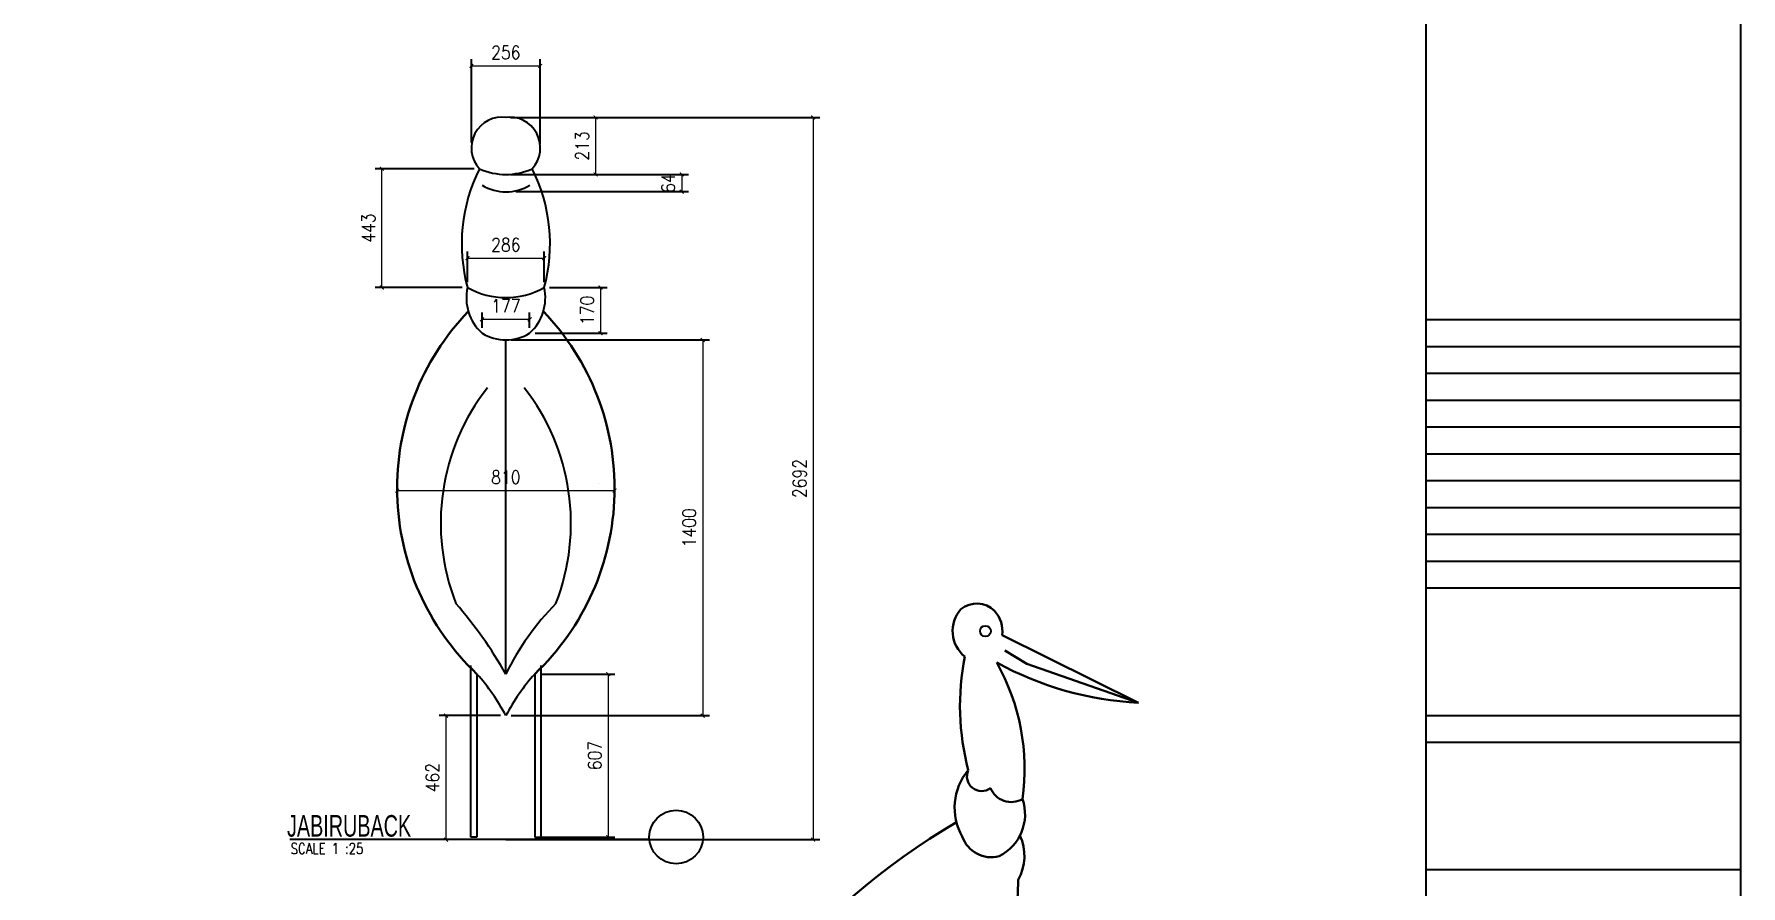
# Model space of a CAD drawing. Header units: millimetres. Extents: x -73920 to 111210, y -48963 to 87920.
# Drawn here: x 26012 to 32370, y 2416 to 5591 of the extents above; entities that cross this region are included whole.
import ezdxf

# ---------------------------------------------------------------- set-up
doc = ezdxf.new("R2010")
doc.units = ezdxf.units.MM
doc.header["$LTSCALE"] = 100
doc.header["$MEASUREMENT"] = 0
doc.linetypes.add('DOT2', pattern=[0.125, 0, -0.125])
for name, color, linetype in [('DINDING', 20, 'Continuous'), ('KOP', 7, 'Continuous'), ('text', 5, 'Continuous'), ('water', 150, 'DOT2')]:
    doc.layers.add(name, color=color, linetype=linetype)
doc.styles.add('DIM25', font='simplex.shx', dxfattribs={"width": 0.85, "height": 50})
doc.styles.add('W-100', font='SIMPLEX.SHX', dxfattribs={"width": 0.8, "height": 100})
doc.dimstyles.new('DIM25', dxfattribs={"dimtxt": 500, "dimasz": 1, "dimexe": 25, "dimexo": 20, "dimgap": 25, "dimtad": 1, "dimdec": 0, "dimzin": 0, "dimdsep": 46, "dimtxsty": 'DIM25', "dimblk": 'Tick', "dimcen": 0.09, "dimdle": 25, "dimclrd": 256, "dimclre": 256, "dimclrt": 1, "dimadec": 0, "dimazin": 0, "dimtfac": 1, "dimtdec": 0, "dimtix": 1, "dimtmove": 2, "dimatfit": 3, "dimldrblk": 'Tick', "dimfxl": 1, "dimtolj": 1, "dimtzin": 0, "dimlwd": 5, "dimarcsym": 0})

# ---------------------------------------------------------------- blocks, each defined once
blk = doc.blocks.new('Kop-A3')
at = {"layer": 'KOP'}
blk.add_line((161.47, 13.5), (161.47, 293.5), dxfattribs=at)
at = {"layer": 'KOP', "color": 251}
for p, q in [((161.47, 232.5), (208.36, 232.5)), ((161.47, 228.5), (208.36, 228.5)), ((161.47, 224.5), (208.36, 224.5)), ((161.47, 220.5), (208.36, 220.5)), ((161.47, 216.5), (208.36, 216.5)), ((161.47, 212.5), (208.36, 212.5)), ((161.47, 208.5), (208.36, 208.5)), ((161.47, 204.5), (208.36, 204.5)), ((161.47, 200.5), (208.36, 200.5)), ((161.47, 196.5), (208.36, 196.5))]:
    blk.add_line(p, q, dxfattribs=at)
at = {"layer": 'KOP', "color": 155}
for p, q in [((161.47, 196.5), (208.36, 196.5)), ((161.47, 192.5), (208.36, 192.5)), ((161.47, 173.5), (208.36, 173.5)), ((161.47, 169.5), (208.36, 169.5)), ((161.47, 150.5), (208.36, 150.5))]:
    blk.add_line(p, q, dxfattribs=at)
at = {"layer": 'KOP'}
blk.add_lwpolyline([(-196.64, 293.5), (-196.64, 13.5), (208.36, 13.5), (208.36, 293.5)], close=True, dxfattribs=at)
blk = doc.blocks.new('Tick')
at = {"const_width": 4}
blk.add_lwpolyline([(-7.1, -7.1), (7.1, 7.1)], dxfattribs=at)
blk = doc.blocks.new('*D188')
at = {"layer": 'DEFPOINTS', "color": 0, "linetype": 'ByBlock', "lineweight": 25, "transparency": 16777216}
for p in [(27897.8, 5472.2), (27641.3, 5167.3), (27897.8, 5160.7)]:
    blk.add_point(p, dxfattribs=at)
at = {"layer": 'water', "linetype": 'ByBlock', "lineweight": -2, "transparency": 16777216}
for p, q in [((27641.3, 5187.3), (27641.3, 5497.2)), ((27897.8, 5180.7), (27897.8, 5497.2))]:
    blk.add_line(p, q, dxfattribs=at)
at = {"layer": 'water', "linetype": 'ByBlock', "lineweight": 5, "transparency": 16777216}
blk.add_line((27642.3, 5472.2), (27896.8, 5472.2), dxfattribs=at)
at = {"layer": 'water', "linetype": 'ByBlock', "lineweight": 5, "transparency": 16777216, "rotation": 180}
blk.add_blockref('Tick', (27641.3, 5472.2), dxfattribs=at)
at = {"layer": 'water', "linetype": 'ByBlock', "lineweight": 5, "transparency": 16777216}
blk.add_blockref('Tick', (27897.8, 5472.2), dxfattribs=at)
at = {"layer": 'water', "color": 1, "linetype": 'ByBlock', "lineweight": 25, "transparency": 16777216, "insert": (27769.5, 5522.2), "char_height": 50, "attachment_point": 5, "style": 'DIM25'}
blk.add_mtext('\\A1;256', dxfattribs=at)
blk = doc.blocks.new('*D189')
at = {"layer": 'DEFPOINTS', "color": 0, "linetype": 'ByBlock', "lineweight": 25, "transparency": 16777216}
for p in [(27307.9, 5089.1), (27671.4, 5089.1), (27626.7, 4646.4)]:
    blk.add_point(p, dxfattribs=at)
at = {"layer": 'water', "linetype": 'ByBlock', "lineweight": -2, "transparency": 16777216}
for p, q in [((27651.4, 5089.1), (27282.9, 5089.1)), ((27606.7, 4646.4), (27282.9, 4646.4))]:
    blk.add_line(p, q, dxfattribs=at)
at = {"layer": 'water', "linetype": 'ByBlock', "lineweight": 5, "transparency": 16777216}
blk.add_line((27307.9, 4647.4), (27307.9, 5088.1), dxfattribs=at)
for p, rotation in [((27307.9, 5089.1), 90), ((27307.9, 4646.4), 270)]:
    blk.add_blockref('Tick', p, dxfattribs=dict(at, rotation=rotation))
at = {"layer": 'water', "color": 1, "linetype": 'ByBlock', "lineweight": 25, "transparency": 16777216, "insert": (27257.9, 4867.7), "char_height": 50, "attachment_point": 5, "rotation": 90, "style": 'DIM25'}
blk.add_mtext('\\A1;443', dxfattribs=at)
blk = doc.blocks.new('*D190')
at = {"layer": 'DEFPOINTS', "color": 0, "linetype": 'ByBlock', "lineweight": 25, "transparency": 16777216}
for p in [(27766.7, 5280.3), (27766.7, 5067.7), (28104, 5067.7)]:
    blk.add_point(p, dxfattribs=at)
at = {"layer": 'water', "linetype": 'ByBlock', "lineweight": -2, "transparency": 16777216}
for p, q in [((27786.7, 5280.3), (28129, 5280.3)), ((27786.7, 5067.7), (28129, 5067.7))]:
    blk.add_line(p, q, dxfattribs=at)
at = {"layer": 'water', "linetype": 'ByBlock', "lineweight": 5, "transparency": 16777216}
blk.add_line((28104, 5279.3), (28104, 5068.7), dxfattribs=at)
for p, rotation in [((28104, 5280.3), 90), ((28104, 5067.7), 270)]:
    blk.add_blockref('Tick', p, dxfattribs=dict(at, rotation=rotation))
at = {"layer": 'water', "color": 1, "linetype": 'ByBlock', "lineweight": 25, "transparency": 16777216, "insert": (28054, 5174), "char_height": 50, "attachment_point": 5, "rotation": 90, "style": 'DIM25'}
blk.add_mtext('\\A1;213', dxfattribs=at)
blk = doc.blocks.new('*D191')
at = {"layer": 'DEFPOINTS', "color": 0, "linetype": 'ByBlock', "lineweight": 25, "transparency": 16777216}
for p in [(27786.7, 5067.7), (27786.7, 5003.7), (28424.7, 5003.7)]:
    blk.add_point(p, dxfattribs=at)
at = {"layer": 'water', "linetype": 'ByBlock', "lineweight": -2, "transparency": 16777216}
for p, q in [((27806.7, 5067.7), (28449.7, 5067.7)), ((27806.7, 5003.7), (28449.7, 5003.7))]:
    blk.add_line(p, q, dxfattribs=at)
at = {"layer": 'water', "linetype": 'ByBlock', "lineweight": 5, "transparency": 16777216}
for p, q in [((28424.7, 5068.7), (28424.7, 5069.7)), ((28424.7, 5067.7), (28424.7, 5003.7)), ((28424.7, 5002.7), (28424.7, 5001.7))]:
    blk.add_line(p, q, dxfattribs=at)
for p, rotation in [((28424.7, 5067.7), 270), ((28424.7, 5003.7), 90)]:
    blk.add_blockref('Tick', p, dxfattribs=dict(at, rotation=rotation))
at = {"layer": 'water', "color": 1, "linetype": 'ByBlock', "lineweight": 25, "transparency": 16777216, "insert": (28374.7, 5035.7), "char_height": 50, "attachment_point": 5, "rotation": 90, "style": 'DIM25'}
blk.add_mtext('\\A1;64', dxfattribs=at)
blk = doc.blocks.new('*D192')
at = {"layer": 'DEFPOINTS', "color": 0, "linetype": 'ByBlock', "lineweight": 25, "transparency": 16777216}
for p in [(27912.5, 4755.7), (27626.7, 4646.4), (27912.5, 4646.4)]:
    blk.add_point(p, dxfattribs=at)
at = {"layer": 'water', "linetype": 'ByBlock', "lineweight": -2, "transparency": 16777216}
for p, q in [((27626.7, 4666.4), (27626.7, 4780.7)), ((27912.5, 4666.4), (27912.5, 4780.7))]:
    blk.add_line(p, q, dxfattribs=at)
at = {"layer": 'water', "linetype": 'ByBlock', "lineweight": 5, "transparency": 16777216}
blk.add_line((27627.7, 4755.7), (27911.5, 4755.7), dxfattribs=at)
at = {"layer": 'water', "linetype": 'ByBlock', "lineweight": 5, "transparency": 16777216, "rotation": 180}
blk.add_blockref('Tick', (27626.7, 4755.7), dxfattribs=at)
at = {"layer": 'water', "linetype": 'ByBlock', "lineweight": 5, "transparency": 16777216}
blk.add_blockref('Tick', (27912.5, 4755.7), dxfattribs=at)
at = {"layer": 'water', "color": 1, "linetype": 'ByBlock', "lineweight": 25, "transparency": 16777216, "insert": (27769.6, 4805.7), "char_height": 50, "attachment_point": 5, "style": 'DIM25'}
blk.add_mtext('\\A1;286', dxfattribs=at)
blk = doc.blocks.new('*D193')
at = {"layer": 'DEFPOINTS', "color": 0, "linetype": 'ByBlock', "lineweight": 25, "transparency": 16777216}
for p in [(27858.3, 4528), (27680.9, 4476.1), (27858.3, 4476.1)]:
    blk.add_point(p, dxfattribs=at)
at = {"layer": 'water', "linetype": 'ByBlock', "lineweight": -2, "transparency": 16777216}
for p, q in [((27680.9, 4496.1), (27680.9, 4553)), ((27858.3, 4496.1), (27858.3, 4553))]:
    blk.add_line(p, q, dxfattribs=at)
at = {"layer": 'water', "linetype": 'ByBlock', "lineweight": 5, "transparency": 16777216}
blk.add_line((27681.9, 4528), (27857.3, 4528), dxfattribs=at)
at = {"layer": 'water', "linetype": 'ByBlock', "lineweight": 5, "transparency": 16777216, "rotation": 180}
blk.add_blockref('Tick', (27680.9, 4528), dxfattribs=at)
at = {"layer": 'water', "linetype": 'ByBlock', "lineweight": 5, "transparency": 16777216}
blk.add_blockref('Tick', (27858.3, 4528), dxfattribs=at)
at = {"layer": 'water', "color": 1, "linetype": 'ByBlock', "lineweight": 25, "transparency": 16777216, "insert": (27769.6, 4578), "char_height": 50, "attachment_point": 5, "style": 'DIM25'}
blk.add_mtext('\\A1;177', dxfattribs=at)
blk = doc.blocks.new('*D194')
at = {"layer": 'DEFPOINTS', "color": 0, "linetype": 'ByBlock', "lineweight": 25, "transparency": 16777216}
for p in [(27912.5, 4646.4), (27858.3, 4476.1), (28122.5, 4476.1)]:
    blk.add_point(p, dxfattribs=at)
at = {"layer": 'water', "linetype": 'ByBlock', "lineweight": -2, "transparency": 16777216}
for p, q in [((27932.5, 4646.4), (28147.5, 4646.4)), ((27878.3, 4476.1), (28147.5, 4476.1))]:
    blk.add_line(p, q, dxfattribs=at)
at = {"layer": 'water', "linetype": 'ByBlock', "lineweight": 5, "transparency": 16777216}
blk.add_line((28122.5, 4645.4), (28122.5, 4477.1), dxfattribs=at)
for p, rotation in [((28122.5, 4646.4), 90), ((28122.5, 4476.1), 270)]:
    blk.add_blockref('Tick', p, dxfattribs=dict(at, rotation=rotation))
at = {"layer": 'water', "color": 1, "linetype": 'ByBlock', "lineweight": 25, "transparency": 16777216, "insert": (28072.5, 4561.2), "char_height": 50, "attachment_point": 5, "rotation": 90, "style": 'DIM25'}
blk.add_mtext('\\A1;170', dxfattribs=at)
blk = doc.blocks.new('*D196')
at = {"layer": 'DEFPOINTS', "color": 0, "linetype": 'ByBlock', "lineweight": 25, "transparency": 16777216}
for p in [(27769.6, 4451), (27769.6, 3050.8), (28502.8, 3050.8)]:
    blk.add_point(p, dxfattribs=at)
at = {"layer": 'water', "linetype": 'ByBlock', "lineweight": -2, "transparency": 16777216}
for p, q in [((27789.6, 4451), (28527.8, 4451)), ((27789.6, 3050.8), (28527.8, 3050.8))]:
    blk.add_line(p, q, dxfattribs=at)
at = {"layer": 'water', "linetype": 'ByBlock', "lineweight": 5, "transparency": 16777216}
blk.add_line((28502.8, 4450), (28502.8, 3051.8), dxfattribs=at)
for p, rotation in [((28502.8, 4451), 90), ((28502.8, 3050.8), 270)]:
    blk.add_blockref('Tick', p, dxfattribs=dict(at, rotation=rotation))
at = {"layer": 'water', "color": 1, "linetype": 'ByBlock', "lineweight": 25, "transparency": 16777216, "insert": (28452.8, 3750.9), "char_height": 50, "attachment_point": 5, "rotation": 90, "style": 'DIM25'}
blk.add_mtext('\\A1;1400', dxfattribs=at)
blk = doc.blocks.new('*D197')
at = {"layer": 'DEFPOINTS', "color": 0, "linetype": 'ByBlock', "lineweight": 25, "transparency": 16777216}
for p in [(27877.3, 3205.9), (27877.3, 2598.6), (28150.8, 2598.6)]:
    blk.add_point(p, dxfattribs=at)
at = {"layer": 'water', "linetype": 'ByBlock', "lineweight": -2, "transparency": 16777216}
for p, q in [((27897.3, 3205.9), (28175.8, 3205.9)), ((27897.3, 2598.6), (28175.8, 2598.6))]:
    blk.add_line(p, q, dxfattribs=at)
at = {"layer": 'water', "linetype": 'ByBlock', "lineweight": 5, "transparency": 16777216}
blk.add_line((28150.8, 3204.9), (28150.8, 2599.6), dxfattribs=at)
for p, rotation in [((28150.8, 3205.9), 90), ((28150.8, 2598.6), 270)]:
    blk.add_blockref('Tick', p, dxfattribs=dict(at, rotation=rotation))
at = {"layer": 'water', "color": 1, "linetype": 'ByBlock', "lineweight": 25, "transparency": 16777216, "insert": (28100.8, 2902.2), "char_height": 50, "attachment_point": 5, "rotation": 90, "style": 'DIM25'}
blk.add_mtext('\\A1;607', dxfattribs=at)
blk = doc.blocks.new('*D198')
at = {"layer": 'DEFPOINTS', "color": 0, "linetype": 'ByBlock', "lineweight": 25, "transparency": 16777216}
for p in [(27769.6, 3050.8), (27546.6, 2588.7), (27769.6, 2588.7)]:
    blk.add_point(p, dxfattribs=at)
at = {"layer": 'water', "linetype": 'ByBlock', "lineweight": -2, "transparency": 16777216}
for p, q in [((27749.6, 3050.8), (27521.6, 3050.8)), ((27749.6, 2588.7), (27521.6, 2588.7))]:
    blk.add_line(p, q, dxfattribs=at)
at = {"layer": 'water', "linetype": 'ByBlock', "lineweight": 5, "transparency": 16777216}
blk.add_line((27546.6, 3049.8), (27546.6, 2589.7), dxfattribs=at)
for p, rotation in [((27546.6, 3050.8), 90), ((27546.6, 2588.7), 270)]:
    blk.add_blockref('Tick', p, dxfattribs=dict(at, rotation=rotation))
at = {"layer": 'water', "color": 1, "linetype": 'ByBlock', "lineweight": 25, "transparency": 16777216, "insert": (27496.6, 2819.7), "char_height": 50, "attachment_point": 5, "rotation": 90, "style": 'DIM25'}
blk.add_mtext('\\A1;462', dxfattribs=at)
blk = doc.blocks.new('*D199')
at = {"layer": 'DEFPOINTS', "color": 0, "linetype": 'ByBlock', "lineweight": 25, "transparency": 16777216}
for p in [(27786.7, 5280.3), (27749.6, 2588.7), (28914.2, 2588.7)]:
    blk.add_point(p, dxfattribs=at)
at = {"layer": 'water', "linetype": 'ByBlock', "lineweight": -2, "transparency": 16777216}
for p, q in [((27806.7, 5280.3), (28939.2, 5280.3)), ((27769.6, 2588.7), (28939.2, 2588.7))]:
    blk.add_line(p, q, dxfattribs=at)
at = {"layer": 'water', "linetype": 'ByBlock', "lineweight": 5, "transparency": 16777216}
blk.add_line((28914.2, 5279.3), (28914.2, 2589.7), dxfattribs=at)
for p, rotation in [((28914.2, 5280.3), 90), ((28914.2, 2588.7), 270)]:
    blk.add_blockref('Tick', p, dxfattribs=dict(at, rotation=rotation))
at = {"layer": 'water', "color": 1, "linetype": 'ByBlock', "lineweight": 25, "transparency": 16777216, "insert": (28864.2, 3934.5), "char_height": 50, "attachment_point": 5, "rotation": 90, "style": 'DIM25'}
blk.add_mtext('\\A1;2692', dxfattribs=at)
blk = doc.blocks.new('*D200')
at = {"layer": 'DEFPOINTS', "color": 0, "linetype": 'ByBlock', "lineweight": 25, "transparency": 16777216}
for p in [(27364.7, 3917.8), (28174.5, 3917.8), (28174.5, 3889.3)]:
    blk.add_point(p, dxfattribs=at)
at = {"layer": 'water', "linetype": 'ByBlock', "lineweight": -2, "transparency": 16777216}
for p, q in [((27364.7, 3897.8), (27364.7, 3864.3)), ((28174.5, 3897.8), (28174.5, 3864.3))]:
    blk.add_line(p, q, dxfattribs=at)
at = {"layer": 'water', "linetype": 'ByBlock', "lineweight": 5, "transparency": 16777216}
blk.add_line((27365.7, 3889.3), (28173.5, 3889.3), dxfattribs=at)
at = {"layer": 'water', "linetype": 'ByBlock', "lineweight": 5, "transparency": 16777216, "rotation": 180}
blk.add_blockref('Tick', (27364.7, 3889.3), dxfattribs=at)
at = {"layer": 'water', "linetype": 'ByBlock', "lineweight": 5, "transparency": 16777216}
blk.add_blockref('Tick', (28174.5, 3889.3), dxfattribs=at)
at = {"layer": 'water', "color": 1, "linetype": 'ByBlock', "lineweight": 25, "transparency": 16777216, "insert": (27769.6, 3939.3), "char_height": 50, "attachment_point": 5, "style": 'DIM25'}
blk.add_mtext('\\A1;810', dxfattribs=at)

msp = doc.modelspace()

# ---------------------------------------------------------------- linework, layer by layer
at = {"layer": 'text', "color": 4}
msp.add_line((28304.57522666, 2588.67396203), (26965.09589921, 2588.67396203), dxfattribs=at)
msp.add_circle((28404.06295769, 2598.56318115), 99.97802399, dxfattribs=at)
at = {"layer": 'water', "color": 2, "linetype": 'ByBlock', "lineweight": 25}
for p, q in [((27769.61363524, 3205.91531782), (27769.61363524, 4450.99477341)), ((28114.50424237, 3917.75031904), (28114.50424237, 3917.75031904)), ((27638.60697606, 2598.56318115), (27638.60697606, 3237.36601854)), ((27661.96028227, 3205.91535801), (27661.96028227, 2598.56318115)), ((27877.26660176, 3205.91535801), (27877.26660176, 2598.56318115)), ((27900.61990796, 2598.56318115), (27900.61990796, 3237.36547903)), ((27661.96028227, 2598.56318115), (27638.60697606, 2598.56318115)), ((27877.26660176, 2598.56318115), (27900.61990796, 2598.56318115))]:
    msp.add_line(p, q, dxfattribs=at)
at = {"layer": 'water', "color": 2, "linetype": 'ByBlock', "lineweight": 30}
for p, q in [((29618.38985621, 3350.3784641), (30126.14987512, 3099.00377268)), ((29710.17952613, 3244.29902864), (29628.04567183, 3293.0503587)), ((30126.14987512, 3099.00377268), (29710.17952613, 3244.29902864))]:
    msp.add_line(p, q, dxfattribs=at)
at = {"layer": 'water', "color": 2, "linetype": 'ByBlock', "lineweight": 25}
msp.add_circle((29556.04573485, 3365.90028692), 20.02301908, dxfattribs=at)
for centre, radius, start, end in [((27756.15680959, 5166.5911197), 114.85405638, 81.8265046864, 222.411906013), ((27783.07007443, 5166.5911197), 114.85405638, 317.5880939869, 98.1734953136), ((28229.0199798, 4809.26958755), 623.94453253, 153.35062110579, 195.1342015157), ((27769.61344201, 5302.98726932), 235.35128724, 245.3242283545, 294.6757716455), ((27310.20690423, 4809.26958755), 623.94453253, 344.86579848428, 26.6493788942), ((27769.91970458, 5171.99068676), 169.11084433, 238.3697812335, 301.6302187665), ((27800.09677435, 4607.81829809), 177.61528575, 167.4641871138, 227.8595669095), ((27769.61344201, 4898.7156278), 289.99696377, 240.4781231654, 299.5218768346), ((27739.13010967, 4607.81829809), 177.61528575, 312.1404330905, 12.5358128862), ((27769.61344201, 4620.10561774), 169.11084433, 238.3697812335, 301.6302187665), ((28347.72549287, 3767.6857981), 820.67565216, 141.99474418759, 201.36564662329), ((27191.50177761, 3767.6857981), 820.67565216, 338.6343533767, 38.00525581238), ((26333.81941593, 2386.09434048), 1653.36368506, 29.72583963691, 40.90364358991), ((28677.04847304, 2760.39776417), 1010.90250542, 135.51987861896, 153.85063815421), ((27073.37862301, 2682.55889203), 787.61053833, 27.87329576928, 41.64293300246), ((28465.84826101, 2682.55889203), 787.61053833, 138.35706699753, 152.12670423072)]:
    msp.add_arc(centre, radius, start, end, dxfattribs=at)
at = {"layer": 'water', "color": 2, "linetype": 'ByBlock', "lineweight": 30}
for centre, radius, start, end in [((28317.36745093, 3897.55369859), 952.84949016, 136.18345627856, 226.54069988595), ((27221.85981955, 3897.55369859), 952.84949016, 313.45930011407, 43.81654372141), ((29556.04573485, 3365.90028692), 122.28872458, 138.3536830834, 230.9981504393), ((29523.97296143, 3376.33517104), 92.38173628, 44.7568108282, 129.9409254165), ((29507.16308334, 3365.22165386), 112.21281248, 352.3988006687, 42.7425447294), ((30414.41040556, 3087.74611471), 953.08384574, 168.92261152163, 194.62437470522), ((28893.39562853, 2851.95314544), 808.69578763, 352.04120629453, 29.3723127453), ((30187.7179811, 4322.92419535), 1225.46800558, 241.2421440188, 267.12021994838), ((29657.13953875, 2707.7911627), 215.90132874, 139.8124372276, 209.9063536874), ((29541.85253305, 2824.42322139), 54.58589609, 155.4412587417, 306.9589707347), ((29652.50291856, 2813.18531237), 84.29779603, 202.5886555284, 299.7258158594), ((29528.47625004, 2683.52898617), 175.17116452, 296.7225658556, 18.7999215319), ((30838.20052397, 315.19514258), 2720.92836864, 120.72564111006, 160.37989010114), ((29577.6398834, 2636.90100705), 113.75406915, 198.8509425438, 285.0855388065), ((29516.78181046, 2527.53433955), 184.60193308, 331.2759557854, 24.5581722274), ((28611.10485656, 2445.43197718), 1067.58311395, 276.13793255879, 359.64493823668)]:
    msp.add_arc(centre, radius, start, end, dxfattribs=at)

# ---------------------------------------------------------------- block references
at = {"layer": 'DINDING', "xscale": 25, "yscale": 25, "zscale": 25}
msp.add_blockref('Kop-A3', (27161.2288285, -1285.48203521), dxfattribs=at)

# ---------------------------------------------------------------- texts
at = {"layer": 'text', "color": 4, "attachment_point": 7, "style": 'W-100'}
for s, insert, char_height in [('{\\fArial Narrow|b0|i0|c0|p34;JABIRUBACK }', (26954.58896633, 2598.8092093), 80.349011026), ('{\\Fromans|c0;SCALE 1 :25}', (26967.68747169, 2535.54643839), 40.174505513)]:
    msp.add_mtext(s, dxfattribs=dict(at, insert=insert, char_height=char_height))

# ---------------------------------------------------------------- dimensions: what is measured, and where the dimension line sits
at = {"layer": 'water', "color": 2, "linetype": 'ByBlock', "lineweight": 25}
for base, p1, p2, picture, middle in [((27897.77462606, 5472.21631089), (27641.30514874, 5167.33291926), (27897.77462606, 5160.73278361), '*D188', (27769.5398874, 5522.21631089)), ((27912.51114118, 4755.70947256), (27626.71574284, 4646.36966178), (27912.51114118, 4646.36966178), '*D192', (27769.61344201, 4805.70947256)), ((27858.30109583, 4528.03216816), (27680.9257882, 4476.11611211), (27858.30109583, 4476.11611211), '*D193', (27769.61344201, 4578.03216816)), ((28174.49524164, 3889.3044336), (27364.73202884, 3917.75031904), (28174.49524164, 3917.75031904), '*D200', (27769.61363524, 3939.3044336))]:
    dim = msp.add_linear_dim(base=base, p1=p1, p2=p2, dimstyle='DIM25', dxfattribs=at)
    dim.commit()
    dim.dimension.update_dxf_attribs({"geometry": picture, "text_midpoint": middle})
for base, p1, p2, picture, middle in [((28914.16918153, 2588.67396203), (27786.7411522, 5280.27850055), (27749.61344201, 2588.67396203), '*D199', (28864.16918153, 3934.47623129)), ((28103.97472023, 5067.65350983), (27766.7411522, 5280.27850055), (27766.7411522, 5067.65350983), '*D190', (28053.97472023, 5173.96600519)), ((27307.93351609, 5089.12713254), (27626.71574284, 4646.36966178), (27671.35831338, 5089.12713254), '*D189', (27257.93351609, 4867.74839716)), ((28424.66579044, 5003.71853645), (27786.7411522, 5067.65350983), (27786.7411522, 5003.71853645), '*D191', (28374.66579044, 5035.68602314)), ((28122.48475875, 4476.11611211), (27912.51114118, 4646.36966178), (27858.30109583, 4476.11611211), '*D194', (28072.48475875, 4561.24288695)), ((28502.79140866, 3050.78125145), (27769.61363524, 4450.99477341), (27769.61363524, 3050.78125145), '*D196', (28452.79140866, 3750.88801243)), ((28150.82346989, 2598.56318115), (27877.26660176, 3205.91535801), (27877.26660176, 2598.56318115), '*D197', (28100.82346989, 2902.23926958)), ((27546.57841453, 2588.67396203), (27769.61344201, 3050.78088609), (27769.61344201, 2588.67396203), '*D198', (27496.57841453, 2819.72742406))]:
    dim = msp.add_linear_dim(base=base, p1=p1, p2=p2, angle=90, dimstyle='DIM25', dxfattribs=at)
    dim.commit()
    dim.dimension.update_dxf_attribs({"geometry": picture, "text_midpoint": middle})

doc.saveas('drawing.dxf')
